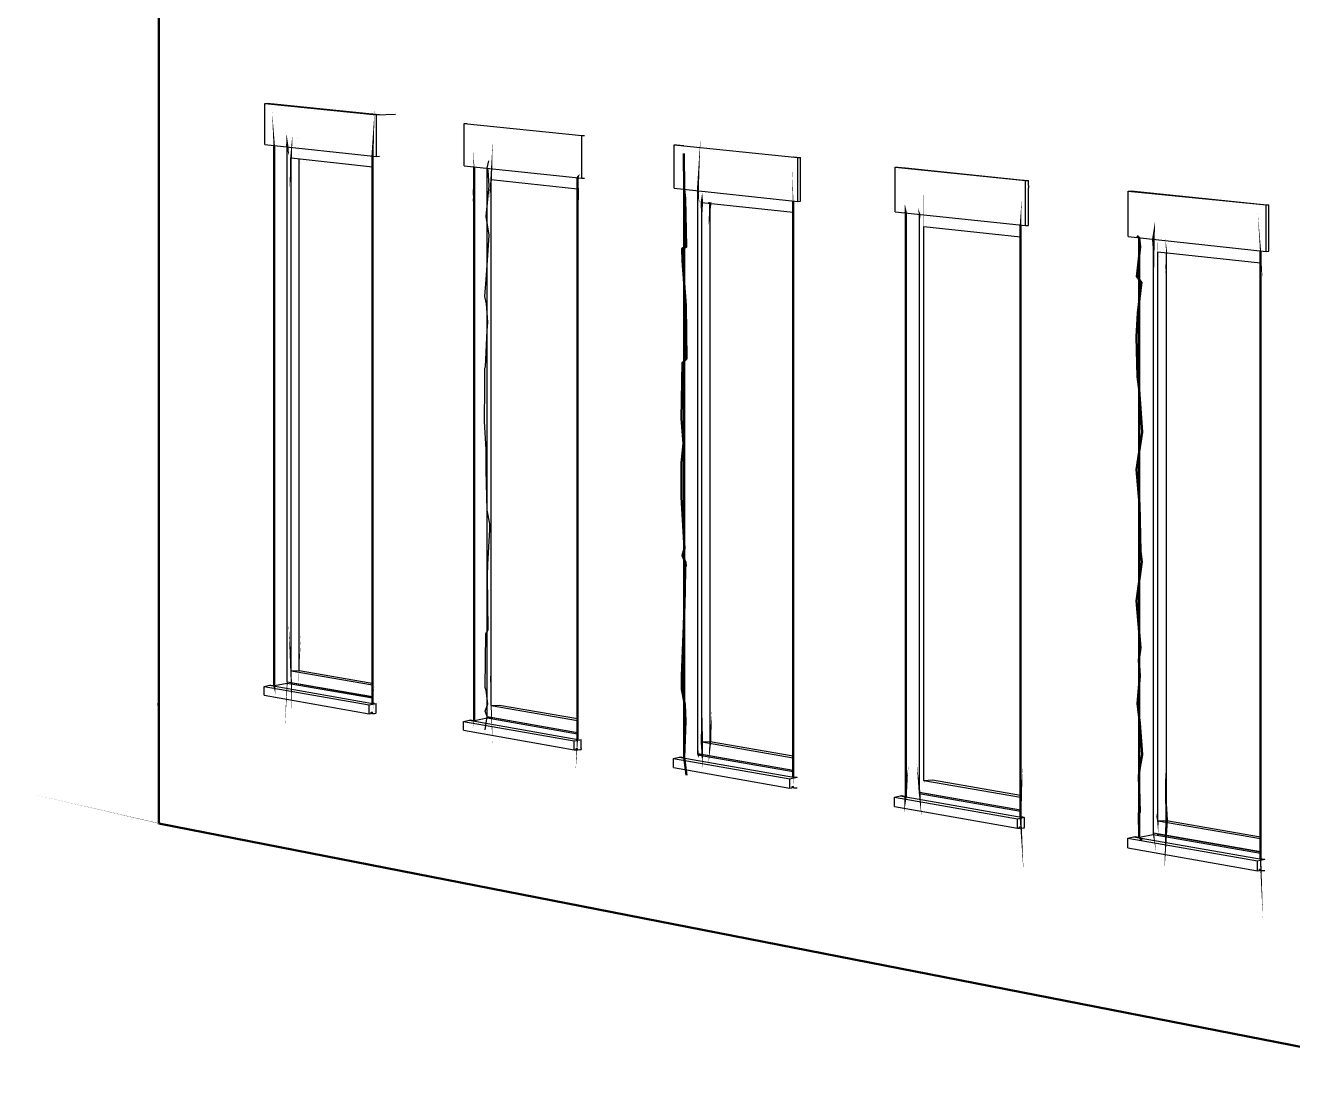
# Model space of a CAD drawing. Header units: inches. Extents: x -877 to 882, y -418 to 410.
# Drawn here: x -877.4 to -748.6, y -277.4 to -168.8 of the extents above; entities that cross this region are included whole.
import ezdxf

# ---------------------------------------------------------------- set-up
doc = ezdxf.new("R2010")
doc.units = ezdxf.units.IN
doc.header["$LTSCALE"] = 0.5
doc.header["$MEASUREMENT"] = 0
doc.layers.get('0').update_dxf_attribs({"lineweight": 18})
doc.layers.add('A-Glaz-Assm', color=71, linetype='Continuous', lineweight=25)
doc.layers.add('A-Wall', color=113, linetype='Continuous', lineweight=35)

# ---------------------------------------------------------------- blocks, each defined once
blk = doc.blocks.new('*U12')
at = {"color": 7, "linetype": 'Continuous', "lineweight": -3}
for p, q in [((-852.8, -176.74), (-852.15, -176.81)), ((-852.14, -176.81), (-842.16, -177.82)), ((-842.16, -177.82), (-842.12, -177.82)), ((-842.12, -177.82), (-842.12, -177.83)), ((-842.11, -177.83), (-841.44, -177.89)), ((-811.21, -180.96), (-810.49, -181.04)), ((-799.38, -182.17), (-799.37, -182.17)), ((-799.37, -182.17), (-798.63, -182.24)), ((-798.63, -182.25), (-798.63, -182.24)), ((-798.63, -182.26), (-798.63, -182.25)), ((-798.63, -182.27), (-798.63, -182.26)), ((-798.63, -182.29), (-798.63, -182.27)), ((-798.63, -186.42), (-798.63, -182.29)), ((-788.75, -183.25), (-787.99, -183.32)), ((-787.99, -183.32), (-776.32, -184.51)), ((-776.32, -184.51), (-775.48, -184.59)), ((-775.48, -184.86), (-775.48, -184.59)), ((-775.48, -184.98), (-775.48, -184.86)), ((-775.48, -185.1), (-775.48, -184.98)), ((-775.48, -185.1), (-775.48, -185.33)), ((-775.48, -188.89), (-775.48, -185.33)), ((-798.63, -186.47), (-798.63, -186.42)), ((-798.63, -186.7), (-798.63, -186.47)), ((-765.06, -185.65), (-751.93, -186.98)), ((-751.93, -186.98), (-751.22, -187.06)), ((-751.22, -187.06), (-751.04, -187.07)), ((-751.04, -191.49), (-751.04, -187.07)), ((-751.04, -187.07), (-751.04, -187.07)), ((-775.74, -189.14), (-775.48, -189.17)), ((-775.48, -189.17), (-775.48, -188.89)), ((-751.04, -191.78), (-751.04, -191.49)), ((-751.04, -191.78), (-751.04, -191.78)), ((-852.09, -235.92), (-850.82, -235.66)), ((-842.38, -235.63), (-842.14, -235.67)), ((-852.47, -235.87), (-852.47, -235.87)), ((-852.47, -235.87), (-852.15, -235.92)), ((-852.13, -235.93), (-852.09, -235.92)), ((-842.14, -237.68), (-842.13, -237.68)), ((-842.13, -237.68), (-842.12, -237.68)), ((-842.12, -237.68), (-842.11, -237.68)), ((-842.12, -237.68), (-842.12, -237.68)), ((-842.11, -237.68), (-841.94, -237.71)), ((-841.78, -238.44), (-841.78, -237.76)), ((-841.78, -238.63), (-841.78, -238.44)), ((-841.78, -238.69), (-841.78, -238.63)), ((-832.19, -239.42), (-831.85, -239.48)), ((-831.85, -239.48), (-831.84, -239.48)), ((-831.84, -239.48), (-831.82, -239.49)), ((-831.82, -239.49), (-831.79, -239.48)), ((-831.79, -239.48), (-830.49, -239.21)), ((-830.49, -239.21), (-830.48, -239.21)), ((-830.48, -239.21), (-829.93, -239.18)), ((-821.31, -241.33), (-821.3, -241.33)), ((-820.94, -242.12), (-820.94, -241.42)), ((-820.94, -242.31), (-820.94, -242.12)), ((-820.94, -242.31), (-820.94, -242.36)), ((-820.94, -242.36), (-820.94, -242.42)), ((-820.94, -242.42), (-820.94, -242.42)), ((-810.85, -243.17), (-810.49, -243.23)), ((-810.49, -243.23), (-810.48, -243.23)), ((-810.49, -243.23), (-810.49, -243.23)), ((-810.48, -243.23), (-810.46, -243.23)), ((-809.11, -242.95), (-809.09, -242.95)), ((-809.09, -242.95), (-808.54, -242.92)), ((-799.37, -245.18), (-799, -245.24)), ((-799.37, -245.18), (-799.37, -245.18)), ((-799, -245.25), (-799, -245.24)), ((-799, -246.3), (-799, -246.3)), ((-799, -246.3), (-799, -246.3)), ((-788.36, -247.11), (-788.14, -247.15)), ((-788.14, -247.15), (-787.96, -247.18)), ((-786.58, -246.89), (-786.56, -246.89)), ((-776.29, -249.23), (-776.27, -249.23)), ((-776.27, -249.23), (-776.09, -249.26)), ((-776.09, -249.26), (-775.98, -249.28)), ((-775.88, -250.06), (-775.88, -249.33)), ((-775.88, -250.26), (-775.88, -250.06)), ((-775.88, -250.31), (-775.88, -250.26)), ((-775.88, -250.31), (-775.88, -250.31)), ((-775.88, -250.35), (-775.88, -250.31)), ((-764.19, -251.34), (-762.82, -251.04)), ((-762.82, -251.04), (-762.81, -251.04)), ((-762.42, -251.02), (-762.23, -251.01)), ((-764.65, -251.27), (-764.22, -251.34)), ((-764.22, -251.34), (-764.19, -251.34)), ((-751.9, -253.51), (-751.88, -253.51)), ((-751.88, -253.51), (-751.6, -253.56)), ((-751.6, -253.56), (-751.46, -253.58)), ((-751.46, -253.59), (-751.46, -253.58)), ((-751.46, -253.59), (-751.46, -253.61)), ((-751.46, -254.7), (-751.46, -254.7))]:
    blk.add_line(p, q, dxfattribs=at)
at = {"layer": 'A-Glaz-Assm', "color": 252, "linetype": 'Continuous', "lineweight": 25}
for p, q in [((-853.08, -176.75), (-852.8, -176.74)), ((-853.08, -180.92), (-853.08, -176.75)), ((-853.08, -176.75), (-841.72, -177.9)), ((-841.72, -177.9), (-839.8, -177.85)), ((-841.72, -182.14), (-841.72, -177.9)), ((-832.81, -178.81), (-832.53, -178.8)), ((-832.81, -183.09), (-832.81, -178.81)), ((-832.81, -178.81), (-820.87, -180.02)), ((-820.87, -180.02), (-820.59, -180.01)), ((-820.87, -184.36), (-820.87, -180.02)), ((-853.08, -180.92), (-841.72, -182.14)), ((-811.5, -180.97), (-811.21, -180.96)), ((-811.5, -185.37), (-811.5, -180.97)), ((-811.5, -180.97), (-798.92, -182.25)), ((-841.72, -182.14), (-841.44, -182.13)), ((-798.92, -182.25), (-798.63, -182.24)), ((-798.92, -186.71), (-798.92, -182.25)), ((-832.81, -183.09), (-820.87, -184.36)), ((-789.04, -187.76), (-789.04, -183.25)), ((-789.04, -183.25), (-788.75, -183.25)), ((-789.04, -183.25), (-775.77, -184.6)), ((-820.87, -184.36), (-820.59, -184.36)), ((-811.5, -185.37), (-798.92, -186.71)), ((-775.77, -184.6), (-775.48, -184.59)), ((-775.77, -189.18), (-775.77, -184.6)), ((-798.92, -186.71), (-798.63, -186.7)), ((-765.35, -185.66), (-765.06, -185.65)), ((-765.35, -190.29), (-765.35, -185.66)), ((-765.35, -185.66), (-751.34, -187.08)), ((-789.04, -187.76), (-775.77, -189.18)), ((-751.34, -187.08), (-751.04, -187.07)), ((-751.34, -191.79), (-751.34, -187.08)), ((-775.77, -189.18), (-775.48, -189.17)), ((-765.35, -190.29), (-751.34, -191.79)), ((-751.34, -191.79), (-751.04, -191.78)), ((-850.82, -235.66), (-842.14, -237.18)), ((-850.27, -235.63), (-842.14, -237.05)), ((-853.16, -236.01), (-852.61, -235.89)), ((-853.16, -236.89), (-853.16, -236.01)), ((-853.16, -236.01), (-842.48, -237.88)), ((-853.16, -236.89), (-842.48, -238.78)), ((-852.61, -235.89), (-852.47, -235.87)), ((-852.61, -235.89), (-841.92, -237.77)), ((-842.48, -237.88), (-841.92, -237.77)), ((-842.48, -238.78), (-842.48, -237.88)), ((-841.92, -237.77), (-841.78, -237.74)), ((-842.48, -238.78), (-842.27, -238.77)), ((-842.27, -238.77), (-842.27, -238.63)), ((-842.27, -238.63), (-842.13, -238.63)), ((-842.27, -238.74), (-842.13, -238.76)), ((-842.13, -238.76), (-842.13, -238.63)), ((-842.13, -238.76), (-841.92, -238.75)), ((-841.92, -238.75), (-841.78, -238.74)), ((-832.89, -239.57), (-832.33, -239.45)), ((-832.33, -239.45), (-832.19, -239.42)), ((-832.33, -239.45), (-821.08, -241.42)), ((-830.49, -239.21), (-821.31, -240.82)), ((-829.93, -239.18), (-821.31, -240.69)), ((-832.89, -240.47), (-832.89, -239.57)), ((-832.89, -239.57), (-821.65, -241.54)), ((-832.89, -240.47), (-821.65, -242.46)), ((-821.65, -241.54), (-821.08, -241.42)), ((-821.65, -242.46), (-821.65, -241.54)), ((-821.08, -241.42), (-820.94, -241.4)), ((-821.65, -242.46), (-821.44, -242.45)), ((-821.44, -242.45), (-821.44, -242.31)), ((-821.44, -242.31), (-821.3, -242.31)), ((-821.44, -242.42), (-821.3, -242.44)), ((-821.3, -242.44), (-821.3, -242.31)), ((-821.3, -242.44), (-821.08, -242.43)), ((-821.08, -242.43), (-820.94, -242.42)), ((-811.56, -243.32), (-810.99, -243.2)), ((-811.56, -244.24), (-811.56, -243.32)), ((-811.56, -243.32), (-799.72, -245.4)), ((-810.99, -243.2), (-810.85, -243.17)), ((-810.99, -243.2), (-799.15, -245.27)), ((-809.11, -242.95), (-799.4, -244.65)), ((-808.54, -242.92), (-799.4, -244.52)), ((-811.56, -244.24), (-799.72, -246.34)), ((-799.72, -245.4), (-799.15, -245.27)), ((-799.72, -246.34), (-799.72, -245.4)), ((-799.15, -245.27), (-799, -245.24)), ((-799.72, -246.34), (-799.51, -246.32)), ((-799.51, -246.19), (-799.36, -246.18)), ((-799.51, -246.32), (-799.51, -246.19)), ((-799.36, -246.32), (-799.36, -246.18)), ((-799.36, -246.32), (-799.15, -246.31)), ((-799.15, -246.31), (-799, -246.3)), ((-789.09, -247.26), (-788.51, -247.14)), ((-788.51, -247.14), (-788.36, -247.11)), ((-788.51, -247.14), (-776.02, -249.33)), ((-786.58, -246.89), (-776.29, -248.68)), ((-786, -246.86), (-776.29, -248.55)), ((-789.09, -248.22), (-789.09, -247.26)), ((-789.09, -247.26), (-776.61, -249.46)), ((-789.09, -248.22), (-776.61, -250.42)), ((-776.61, -249.46), (-776.02, -249.33)), ((-776.61, -250.42), (-776.61, -249.46)), ((-776.02, -249.33), (-775.88, -249.3)), ((-776.61, -250.42), (-776.39, -250.41)), ((-776.39, -250.27), (-776.24, -250.26)), ((-776.39, -250.41), (-776.39, -250.27)), ((-776.39, -250.38), (-776.24, -250.4)), ((-776.24, -250.4), (-776.24, -250.26)), ((-776.24, -250.4), (-776.02, -250.39)), ((-776.02, -250.39), (-775.88, -250.38)), ((-762.82, -251.04), (-751.9, -252.95)), ((-762.23, -251.01), (-751.9, -252.81)), ((-765.39, -251.43), (-764.8, -251.3)), ((-765.39, -252.41), (-765.39, -251.43)), ((-765.39, -251.43), (-752.21, -253.74)), ((-765.39, -252.41), (-752.21, -254.74)), ((-764.8, -251.3), (-764.65, -251.27)), ((-764.8, -251.3), (-751.61, -253.61)), ((-752.21, -253.74), (-751.61, -253.61)), ((-751.61, -253.61), (-751.46, -253.58)), ((-752.21, -254.74), (-752.21, -253.74)), ((-752.21, -254.74), (-751.99, -254.73)), ((-751.99, -254.58), (-751.84, -254.57)), ((-751.99, -254.73), (-751.99, -254.58)), ((-751.99, -254.69), (-751.84, -254.72)), ((-751.84, -254.72), (-751.84, -254.57)), ((-751.84, -254.72), (-751.61, -254.7)), ((-751.61, -254.7), (-751.46, -254.7))]:
    blk.add_line(p, q, dxfattribs=at)
at = {"layer": 'A-Glaz-Assm', "color": 143, "linetype": 'Continuous', "lineweight": 25}
for p, q in [((-850.8, -235.53), (-850.8, -181.17)), ((-850.42, -234.42), (-850.42, -182.3)), ((-850.42, -182.3), (-842.14, -183.2)), ((-830.47, -239.08), (-830.47, -183.34)), ((-830.08, -237.95), (-830.08, -184.5)), ((-830.08, -184.5), (-821.31, -185.45)), ((-809.08, -242.82), (-809.08, -185.62)), ((-808.67, -241.65), (-808.67, -186.82)), ((-808.67, -186.82), (-799.4, -187.82)), ((-786.55, -246.75), (-786.55, -188.03)), ((-786.12, -245.56), (-786.12, -189.26)), ((-786.12, -189.26), (-776.29, -190.32)), ((-762.79, -250.9), (-762.79, -190.57)), ((-762.33, -249.68), (-762.33, -191.83)), ((-762.33, -191.83), (-751.9, -192.96)), ((-850.8, -235.53), (-842.14, -237.04)), ((-850.42, -234.42), (-849.6, -234.38)), ((-850.42, -234.42), (-842.14, -235.86)), ((-830.08, -237.95), (-829.24, -237.91)), ((-830.08, -237.95), (-821.31, -239.46)), ((-830.47, -239.08), (-821.31, -240.68)), ((-808.67, -241.65), (-807.81, -241.61)), ((-808.67, -241.65), (-799.4, -243.26)), ((-809.08, -242.82), (-799.4, -244.51)), ((-786.12, -245.56), (-785.25, -245.51)), ((-786.12, -245.56), (-776.29, -247.26)), ((-786.55, -246.75), (-776.29, -248.54)), ((-762.33, -249.68), (-761.44, -249.63)), ((-762.33, -249.68), (-751.9, -251.48)), ((-762.79, -250.9), (-751.9, -252.8))]:
    blk.add_line(p, q, dxfattribs=at)
at = {"layer": 'A-Glaz-Assm', "color": 141, "linetype": 'Continuous', "lineweight": 25}
for p, q in [((-849.6, -234.38), (-849.6, -182.39)), ((-807.81, -241.61), (-807.81, -186.91)), ((-761.44, -249.63), (-761.44, -191.93)), ((-849.6, -234.38), (-842.38, -235.63)), ((-829.24, -237.91), (-821.31, -239.28)), ((-807.81, -241.61), (-799.4, -243.07)), ((-785.25, -245.51), (-776.29, -247.06)), ((-761.44, -249.63), (-751.9, -251.28))]:
    blk.add_line(p, q, dxfattribs=at)
at = {"layer": 'A-Wall', "color": 15, "linetype": 'Continuous', "lineweight": 50}
for p, q in [((-863.85, -234.85), (-863.85, -151.1)), ((-852.13, -235.93), (-852.13, -181.03)), ((-842.14, -237.68), (-842.14, -182.09)), ((-831.82, -239.49), (-831.82, -183.19)), ((-821.31, -241.33), (-821.31, -184.32)), ((-810.46, -243.23), (-810.46, -185.48)), ((-799.4, -245.17), (-799.4, -186.66)), ((-787.96, -247.18), (-787.96, -187.88)), ((-776.29, -249.23), (-776.29, -189.13)), ((-764.22, -251.34), (-764.22, -190.41)), ((-751.9, -253.51), (-751.9, -191.73)), ((-863.85, -249.93), (-863.85, -234.85)), ((-849.93, -235.69), (-849.93, -235.68)), ((-829.58, -239.25), (-829.58, -239.24)), ((-808.18, -242.98), (-808.18, -242.97)), ((-785.64, -246.92), (-785.64, -246.91)), ((-863.85, -249.93), (-725.43, -277.03)), ((-761.86, -251.07), (-761.86, -251.06))]:
    blk.add_line(p, q, dxfattribs=at)
at = {"layer": 'A-Wall', "color": 51, "linetype": 'Continuous', "lineweight": 50}
for p, q in [((-848.85, -235.88), (-848.85, -235.87)), ((-848.85, -235.88), (-848.85, -235.87)), ((-828.49, -239.44), (-828.49, -239.43)), ((-828.48, -239.44), (-828.48, -239.43)), ((-807.07, -243.18), (-807.07, -243.17)), ((-807.06, -243.18), (-807.06, -243.17)), ((-784.5, -247.12), (-784.5, -247.11)), ((-784.49, -247.12), (-784.49, -247.11)), ((-760.7, -251.28), (-760.7, -251.26)), ((-760.69, -251.28), (-760.69, -251.27))]:
    blk.add_line(p, q, dxfattribs=at)
blk = doc.blocks.new('New Napkin Sketch')
at = {"layer": 'A-Wall', "color": 252, "linetype": 'Continuous', "lineweight": 25}
for p, q in [((-853.08, -176.75), (-852.8, -176.74)), ((-853.08, -180.92), (-853.08, -176.75)), ((-853.08, -176.75), (-841.72, -177.9)), ((-841.72, -177.9), (-839.8, -177.85)), ((-841.72, -182.14), (-841.72, -177.9)), ((-832.81, -178.81), (-832.53, -178.8)), ((-832.81, -183.09), (-832.81, -178.81)), ((-832.81, -178.81), (-820.87, -180.02)), ((-820.87, -180.02), (-820.59, -180.01)), ((-820.87, -184.36), (-820.87, -180.02)), ((-853.08, -180.92), (-841.72, -182.14)), ((-811.5, -180.97), (-811.21, -180.96)), ((-811.5, -185.37), (-811.5, -180.97)), ((-811.5, -180.97), (-798.92, -182.25)), ((-841.72, -182.14), (-841.44, -182.13)), ((-798.92, -182.25), (-798.63, -182.24)), ((-798.92, -186.71), (-798.92, -182.25)), ((-832.81, -183.09), (-820.87, -184.36)), ((-789.04, -187.76), (-789.04, -183.25)), ((-789.04, -183.25), (-788.75, -183.25)), ((-789.04, -183.25), (-775.77, -184.6)), ((-820.87, -184.36), (-820.59, -184.36)), ((-811.5, -185.37), (-798.92, -186.71)), ((-775.77, -184.6), (-775.48, -184.59)), ((-775.77, -189.18), (-775.77, -184.6)), ((-798.92, -186.71), (-798.63, -186.7)), ((-765.35, -185.66), (-765.06, -185.65)), ((-765.35, -190.29), (-765.35, -185.66)), ((-765.35, -185.66), (-751.34, -187.08)), ((-789.04, -187.76), (-775.77, -189.18)), ((-751.34, -187.08), (-751.04, -187.07)), ((-751.34, -191.79), (-751.34, -187.08)), ((-775.77, -189.18), (-775.48, -189.17)), ((-765.35, -190.29), (-751.34, -191.79)), ((-751.34, -191.79), (-751.04, -191.78)), ((-850.82, -235.66), (-842.14, -237.18)), ((-850.27, -235.63), (-842.14, -237.05)), ((-853.16, -236.01), (-852.61, -235.89)), ((-853.16, -236.89), (-853.16, -236.01)), ((-853.16, -236.01), (-842.48, -237.88)), ((-853.16, -236.89), (-842.48, -238.78)), ((-852.61, -235.89), (-852.47, -235.87)), ((-852.61, -235.89), (-841.92, -237.77)), ((-842.48, -237.88), (-841.92, -237.77)), ((-842.48, -238.78), (-842.48, -237.88)), ((-841.92, -237.77), (-841.78, -237.74)), ((-842.48, -238.78), (-842.27, -238.77)), ((-842.27, -238.77), (-842.27, -238.63)), ((-842.27, -238.63), (-842.13, -238.63)), ((-842.27, -238.74), (-842.13, -238.76)), ((-842.13, -238.76), (-842.13, -238.63)), ((-842.13, -238.76), (-841.92, -238.75)), ((-841.92, -238.75), (-841.78, -238.74)), ((-832.89, -239.57), (-832.33, -239.45)), ((-832.33, -239.45), (-832.19, -239.42)), ((-832.33, -239.45), (-821.08, -241.42)), ((-830.49, -239.21), (-821.31, -240.82)), ((-829.93, -239.18), (-821.31, -240.69)), ((-832.89, -240.47), (-832.89, -239.57)), ((-832.89, -239.57), (-821.65, -241.54)), ((-832.89, -240.47), (-821.65, -242.46)), ((-821.65, -241.54), (-821.08, -241.42)), ((-821.65, -242.46), (-821.65, -241.54)), ((-821.08, -241.42), (-820.94, -241.4)), ((-821.65, -242.46), (-821.44, -242.45)), ((-821.44, -242.45), (-821.44, -242.31)), ((-821.44, -242.31), (-821.3, -242.31)), ((-821.44, -242.42), (-821.3, -242.44)), ((-821.3, -242.44), (-821.3, -242.31)), ((-821.3, -242.44), (-821.08, -242.43)), ((-821.08, -242.43), (-820.94, -242.42)), ((-811.56, -243.32), (-810.99, -243.2)), ((-811.56, -244.24), (-811.56, -243.32)), ((-811.56, -243.32), (-799.72, -245.4)), ((-810.99, -243.2), (-810.85, -243.17)), ((-810.99, -243.2), (-799.15, -245.27)), ((-809.11, -242.95), (-799.4, -244.65)), ((-808.54, -242.92), (-799.4, -244.52)), ((-811.56, -244.24), (-799.72, -246.34)), ((-799.72, -245.4), (-799.15, -245.27)), ((-799.72, -246.34), (-799.72, -245.4)), ((-799.15, -245.27), (-799, -245.24)), ((-799.72, -246.34), (-799.51, -246.32)), ((-799.51, -246.19), (-799.36, -246.18)), ((-799.51, -246.32), (-799.51, -246.19)), ((-799.36, -246.32), (-799.36, -246.18)), ((-799.36, -246.32), (-799.15, -246.31)), ((-799.15, -246.31), (-799, -246.3)), ((-789.09, -247.26), (-788.51, -247.14)), ((-788.51, -247.14), (-788.36, -247.11)), ((-788.51, -247.14), (-776.02, -249.33)), ((-786.58, -246.89), (-776.29, -248.68)), ((-786, -246.86), (-776.29, -248.55)), ((-789.09, -248.22), (-789.09, -247.26)), ((-789.09, -247.26), (-776.61, -249.46)), ((-789.09, -248.22), (-776.61, -250.42)), ((-776.61, -249.46), (-776.02, -249.33)), ((-776.61, -250.42), (-776.61, -249.46)), ((-776.02, -249.33), (-775.88, -249.3)), ((-776.61, -250.42), (-776.39, -250.41)), ((-776.39, -250.27), (-776.24, -250.26)), ((-776.39, -250.41), (-776.39, -250.27)), ((-776.39, -250.38), (-776.24, -250.4)), ((-776.24, -250.4), (-776.24, -250.26)), ((-776.24, -250.4), (-776.02, -250.39)), ((-776.02, -250.39), (-775.88, -250.38)), ((-762.82, -251.04), (-751.9, -252.95)), ((-762.23, -251.01), (-751.9, -252.81)), ((-765.39, -251.43), (-764.8, -251.3)), ((-765.39, -252.41), (-765.39, -251.43)), ((-765.39, -251.43), (-752.21, -253.74)), ((-765.39, -252.41), (-752.21, -254.74)), ((-764.8, -251.3), (-764.65, -251.27)), ((-764.8, -251.3), (-751.61, -253.61)), ((-752.21, -253.74), (-751.61, -253.61)), ((-751.61, -253.61), (-751.46, -253.58)), ((-752.21, -254.74), (-752.21, -253.74)), ((-752.21, -254.74), (-751.99, -254.73)), ((-751.99, -254.58), (-751.84, -254.57)), ((-751.99, -254.73), (-751.99, -254.58)), ((-751.99, -254.69), (-751.84, -254.72)), ((-751.84, -254.72), (-751.84, -254.57)), ((-751.84, -254.72), (-751.61, -254.7)), ((-751.61, -254.7), (-751.46, -254.7))]:
    blk.add_line(p, q, dxfattribs=at)
at = {"layer": 'A-Wall', "color": 7, "linetype": 'Continuous', "lineweight": -3}
for p, q in [((-852.8, -176.74), (-852.15, -176.81)), ((-852.14, -176.81), (-842.16, -177.82)), ((-842.16, -177.82), (-842.12, -177.82)), ((-842.12, -177.82), (-842.12, -177.83)), ((-842.11, -177.83), (-841.44, -177.89)), ((-811.21, -180.96), (-810.49, -181.04)), ((-799.38, -182.17), (-799.37, -182.17)), ((-799.37, -182.17), (-798.63, -182.24)), ((-798.63, -182.25), (-798.63, -182.24)), ((-798.63, -182.26), (-798.63, -182.25)), ((-798.63, -182.27), (-798.63, -182.26)), ((-798.63, -182.29), (-798.63, -182.27)), ((-798.63, -186.42), (-798.63, -182.29)), ((-788.75, -183.25), (-787.99, -183.32)), ((-787.99, -183.32), (-776.32, -184.51)), ((-776.32, -184.51), (-775.48, -184.59)), ((-775.48, -184.86), (-775.48, -184.59)), ((-775.48, -184.98), (-775.48, -184.86)), ((-775.48, -185.1), (-775.48, -184.98)), ((-775.48, -185.1), (-775.48, -185.33)), ((-775.48, -188.89), (-775.48, -185.33)), ((-798.63, -186.47), (-798.63, -186.42)), ((-798.63, -186.7), (-798.63, -186.47)), ((-765.06, -185.65), (-751.93, -186.98)), ((-751.93, -186.98), (-751.22, -187.06)), ((-751.22, -187.06), (-751.04, -187.07)), ((-751.04, -191.49), (-751.04, -187.07)), ((-751.04, -187.07), (-751.04, -187.07)), ((-775.74, -189.14), (-775.48, -189.17)), ((-775.48, -189.17), (-775.48, -188.89)), ((-751.04, -191.78), (-751.04, -191.49)), ((-751.04, -191.78), (-751.04, -191.78)), ((-852.09, -235.92), (-850.82, -235.66)), ((-842.38, -235.63), (-842.14, -235.67)), ((-852.47, -235.87), (-852.47, -235.87)), ((-852.47, -235.87), (-852.15, -235.92)), ((-852.13, -235.93), (-852.09, -235.92)), ((-842.14, -237.68), (-842.13, -237.68)), ((-842.13, -237.68), (-842.12, -237.68)), ((-842.12, -237.68), (-842.11, -237.68)), ((-842.12, -237.68), (-842.12, -237.68)), ((-842.11, -237.68), (-841.94, -237.71)), ((-841.78, -238.44), (-841.78, -237.76)), ((-841.78, -238.63), (-841.78, -238.44)), ((-841.78, -238.69), (-841.78, -238.63)), ((-832.19, -239.42), (-831.85, -239.48)), ((-831.85, -239.48), (-831.84, -239.48)), ((-831.84, -239.48), (-831.82, -239.49)), ((-831.82, -239.49), (-831.79, -239.48)), ((-831.79, -239.48), (-830.49, -239.21)), ((-830.49, -239.21), (-830.48, -239.21)), ((-830.48, -239.21), (-829.93, -239.18)), ((-821.31, -241.33), (-821.3, -241.33)), ((-820.94, -242.12), (-820.94, -241.42)), ((-820.94, -242.31), (-820.94, -242.12)), ((-820.94, -242.31), (-820.94, -242.36)), ((-820.94, -242.36), (-820.94, -242.42)), ((-820.94, -242.42), (-820.94, -242.42)), ((-810.85, -243.17), (-810.49, -243.23)), ((-810.49, -243.23), (-810.48, -243.23)), ((-810.49, -243.23), (-810.49, -243.23)), ((-810.48, -243.23), (-810.46, -243.23)), ((-809.11, -242.95), (-809.09, -242.95)), ((-809.09, -242.95), (-808.54, -242.92)), ((-799.37, -245.18), (-799, -245.24)), ((-799.37, -245.18), (-799.37, -245.18)), ((-799, -245.25), (-799, -245.24)), ((-799, -246.3), (-799, -246.3)), ((-799, -246.3), (-799, -246.3)), ((-788.36, -247.11), (-788.14, -247.15)), ((-788.14, -247.15), (-787.96, -247.18)), ((-786.58, -246.89), (-786.56, -246.89)), ((-776.29, -249.23), (-776.27, -249.23)), ((-776.27, -249.23), (-776.09, -249.26)), ((-776.09, -249.26), (-775.98, -249.28)), ((-775.88, -250.06), (-775.88, -249.33)), ((-775.88, -250.26), (-775.88, -250.06)), ((-775.88, -250.31), (-775.88, -250.26)), ((-775.88, -250.31), (-775.88, -250.31)), ((-775.88, -250.35), (-775.88, -250.31)), ((-764.19, -251.34), (-762.82, -251.04)), ((-762.82, -251.04), (-762.81, -251.04)), ((-762.42, -251.02), (-762.23, -251.01)), ((-764.65, -251.27), (-764.22, -251.34)), ((-764.22, -251.34), (-764.19, -251.34)), ((-751.9, -253.51), (-751.88, -253.51)), ((-751.88, -253.51), (-751.6, -253.56)), ((-751.6, -253.56), (-751.46, -253.58)), ((-751.46, -253.59), (-751.46, -253.58)), ((-751.46, -253.59), (-751.46, -253.61)), ((-751.46, -254.7), (-751.46, -254.7))]:
    blk.add_line(p, q, dxfattribs=at)
at = {"layer": 'A-Wall', "color": 143, "linetype": 'Continuous', "lineweight": 25}
for p, q in [((-850.42, -182.3), (-842.14, -183.2)), ((-830.08, -184.5), (-821.31, -185.45)), ((-808.67, -186.82), (-799.4, -187.82)), ((-786.12, -189.26), (-776.29, -190.32)), ((-762.33, -191.83), (-751.9, -192.96)), ((-850.8, -235.53), (-842.14, -237.04)), ((-850.42, -234.42), (-849.6, -234.38)), ((-850.42, -234.42), (-842.14, -235.86)), ((-830.08, -237.95), (-829.24, -237.91)), ((-830.08, -237.95), (-821.31, -239.46)), ((-830.47, -239.08), (-821.31, -240.68)), ((-808.67, -241.65), (-807.81, -241.61)), ((-808.67, -241.65), (-799.4, -243.26)), ((-809.08, -242.82), (-799.4, -244.51)), ((-786.12, -245.56), (-785.25, -245.51)), ((-786.12, -245.56), (-776.29, -247.26)), ((-786.55, -246.75), (-776.29, -248.54)), ((-762.33, -249.68), (-761.44, -249.63)), ((-762.33, -249.68), (-751.9, -251.48)), ((-762.79, -250.9), (-751.9, -252.8))]:
    blk.add_line(p, q, dxfattribs=at)
at = {"layer": 'A-Wall', "color": 15, "linetype": 'Continuous', "lineweight": 50}
for p, q in [((-863.85, -249.93), (-863.85, -234.85)), ((-849.93, -235.69), (-849.93, -235.68)), ((-829.58, -239.25), (-829.58, -239.24)), ((-808.18, -242.98), (-808.18, -242.97)), ((-785.64, -246.92), (-785.64, -246.91)), ((-761.86, -251.07), (-761.86, -251.06))]:
    blk.add_line(p, q, dxfattribs=at)
at = {"layer": 'A-Wall', "color": 141, "linetype": 'Continuous', "lineweight": 25}
for p, q in [((-849.6, -234.38), (-842.38, -235.63)), ((-829.24, -237.91), (-821.31, -239.28)), ((-807.81, -241.61), (-799.4, -243.07)), ((-785.25, -245.51), (-776.29, -247.06)), ((-761.44, -249.63), (-751.9, -251.28))]:
    blk.add_line(p, q, dxfattribs=at)
at = {"layer": 'A-Wall', "color": 51, "linetype": 'Continuous', "lineweight": 50}
for p, q in [((-848.85, -235.88), (-848.85, -235.87)), ((-848.85, -235.88), (-848.85, -235.87)), ((-828.49, -239.44), (-828.49, -239.43)), ((-828.48, -239.44), (-828.48, -239.43)), ((-807.07, -243.18), (-807.07, -243.17)), ((-807.06, -243.18), (-807.06, -243.17)), ((-784.5, -247.12), (-784.5, -247.11)), ((-784.49, -247.12), (-784.49, -247.11)), ((-760.7, -251.28), (-760.7, -251.26)), ((-760.69, -251.28), (-760.69, -251.27))]:
    blk.add_line(p, q, dxfattribs=at)
at = {"layer": 'A-Wall', "color": 15, "linetype": 'Continuous', "lineweight": 50, "extrusion": (0, 0, -1)}
for points in [[(864, -238.18, 0, 0.114, 0), (863.85, -234.85, 0.114, 0, 0), (863.9, -230.86, 0, 0, 0), (863.47, -229.23, 0, 0, 0), (864.24, -225.09, 0, 0, 0), (863.71, -224.25, 0, 0, 0), (863.8, -220.77, 0, 0, 0), (863.5, -219.29, 0, 0, 0), (863.74, -211.3, 0, 0, 0), (863.57, -210.52, 0, 0, 0), (863.64, -208.09, 0, 0, 0), (864.09, -200.99, 0, 0, 0), (863.85, -194.19, 0, 0, 0), (863.98, -188.07, 0, 0, 0), (864.16, -187.49, 0, 0, 0), (864.21, -186.93, 0, 0, 0), (863.98, -181.22, 0, 0, 0), (864.02, -174.83, 0, 0, 0), (863.78, -170.38, 0, 0, 0), (863.78, -168.75, 0, 0, 0), (863.7, -160.51, 0, 0, 0)], [(851.99, -236.82, 0, 0.194, 0), (852.13, -235.93, 0.194, 0, 0), (852.09, -230.5, 0, 0, 0), (851.9, -226.91, 0, 0, 0), (852.25, -222.73, 0, 0, 0), (852.21, -218.67, 0, 0, 0), (852.34, -215.66, 0, 0, 0), (852.2, -213.4, 0, 0, 0), (852.05, -208.62, 0, 0, 0), (852.13, -208.23, 0, 0, 0), (852.39, -203.94, 0, 0, 0), (851.97, -201.21, 0, 0, 0), (852.1, -195.92, 0, 0, 0), (852.12, -190.59, 0, 0, 0), (852.24, -189.95, 0, 0, 0), (852.06, -184.68, 0, 0, 0), (852.23, -183.25, 0, 0, 0), (852.13, -181.91, 0, 0.151, 0), (852.13, -181.03, 0.151, 0, 0), (852.34, -177.61, 0, 0, 0)], [(841.88, -238.83, 0, 0.0229, 0), (842.14, -237.68, 0.0229, 0, 0), (841.89, -235.32, 0, 0, 0), (842.32, -229.83, 0, 0, 0), (841.87, -227.06, 0, 0, 0), (842.08, -226.74, 0, 0, 0), (842.26, -222.52, 0, 0, 0), (842.06, -219.14, 0, 0, 0), (841.97, -218.23, 0, 0, 0), (842.28, -216.33, 0, 0, 0), (842.14, -212.19, 0, 0, 0), (842.25, -210.69, 0, 0, 0), (841.91, -209.76, 0, 0, 0), (842.3, -204.34, 0, 0, 0), (842.28, -203.45, 0, 0, 0), (842.19, -199.01, 0, 0, 0), (842.04, -195.49, 0, 0, 0), (841.98, -195.15, 0, 0, 0), (842.23, -191.14, 0, 0, 0), (841.97, -186.88, 0, 0, 0), (842.14, -183.72, 0, 0.218, 0), (842.14, -182.09, 0.218, 0, 0), (841.93, -177.48, 0, 0, 0)], [(831.95, -240.22, 0, 0.0619, 0), (831.82, -239.49, 0.0619, 0, 0), (831.88, -235.82, 0, 0, 0), (831.94, -232.74, 0, 0, 0), (831.81, -229.64, 0, 0, 0), (831.55, -226.07, 0, 0, 0), (831.74, -221.35, 0, 0, 0), (831.95, -217.32, 0, 0, 0), (831.54, -214.54, 0, 0, 0), (831.93, -209.41, 0, 0, 0), (831.72, -204.64, 0, 0, 0), (831.69, -202.21, 0, 0, 0), (831.71, -199.65, 0, 0, 0), (831.56, -196.67, 0, 0, 0), (831.58, -196.61, 0, 0, 0), (831.99, -196.33, 0, 0, 0), (832.04, -193.55, 0, 0, 0), (831.91, -188.11, 0, 0, 0), (832, -187.09, 0, 0.0844, 0), (831.82, -183.19, 0.0844, 0, 0), (831.94, -181.44, 0, 0, 0)], [(821.49, -244.48, 0, 0.13, 0), (821.31, -241.33, 0.13, 0, 0), (821.3, -240.84, 0, 0, 0), (821.53, -240.26, 0, 0, 0), (821.03, -234.99, 0, 0, 0), (821.1, -231.4, 0, 0, 0), (821.25, -230.68, 0, 0, 0), (821.16, -229.52, 0, 0, 0), (821.52, -227.59, 0, 0, 0), (821.32, -222.01, 0, 0, 0), (821.18, -216.83, 0, 0, 0), (821.24, -214.55, 0, 0, 0), (821.06, -209.41, 0, 0, 0), (821.58, -205.49, 0, 0, 0), (821.28, -201.17, 0, 0, 0), (821.15, -196.04, 0, 0, 0), (821.18, -195.62, 0, 0, 0), (821.37, -193.68, 0, 0, 0), (821.05, -190.26, 0, 0, 0), (821.15, -186.75, 0, 0.244, 0), (821.31, -184.32, 0.244, 0, 0), (821.08, -183.92, 0, 0, 0)], [(799.41, -248.85, 0, 0.0249, 0), (799.4, -245.17, 0.0249, 0, 0), (799.42, -242.99, 0, 0, 0), (799.18, -240.32, 0, 0, 0), (799.62, -238.39, 0, 0, 0), (799.16, -233.84, 0, 0, 0), (799.65, -229.66, 0, 0, 0), (799.51, -228.55, 0, 0, 0), (799.52, -223.88, 0, 0, 0), (799.65, -220.5, 0, 0, 0), (799.63, -219, 0, 0, 0), (799.12, -217.3, 0, 0, 0), (799.42, -211.66, 0, 0, 0), (799.16, -207.79, 0, 0, 0), (799.48, -202.82, 0, 0, 0), (799.45, -197.75, 0, 0, 0), (799.55, -197.39, 0, 0, 0), (799.16, -193.11, 0, 0, 0), (799.28, -191.67, 0, 0, 0), (799.27, -189.2, 0, 0, 0), (799.52, -188.03, 0, 0.0726, 0), (799.4, -186.66, 0.0726, 0, 0), (799.52, -183.13, 0, 0, 0)], [(775.99, -254.78, 0, 0.193, 0), (776.29, -249.23, 0.193, 0, 0), (776.07, -244.08, 0, 0, 0), (776.31, -238.45, 0, 0, 0), (776.36, -235.36, 0, 0, 0), (776.04, -232, 0, 0, 0), (776.19, -227.89, 0, 0, 0), (776.28, -223.85, 0, 0, 0), (776.15, -223.45, 0, 0, 0), (776.21, -221, 0, 0, 0), (776.01, -215.2, 0, 0, 0), (776.24, -210.3, 0, 0, 0), (776.57, -206.45, 0, 0, 0), (776.04, -204.78, 0, 0, 0), (776.24, -203.55, 0, 0, 0), (776.35, -198.01, 0, 0, 0), (776.01, -194.23, 0, 0, 0), (776.26, -189.23, 0, 0.161, 0), (776.29, -189.13, 0.161, 0, 0), (776.18, -186.59, 0, 0, 0)], [(788.13, -248.84, 0, 0.231, 0), (787.96, -247.18, 0.231, 0, 0), (787.69, -244.12, 0, 0, 0), (787.79, -241.44, 0, 0, 0), (787.91, -237.38, 0, 0, 0), (787.97, -231.48, 0, 0, 0), (788.12, -225.71, 0, 0, 0), (787.85, -221.88, 0, 0, 0), (787.92, -217.84, 0, 0, 0), (787.73, -216.36, 0, 0, 0), (788.11, -213.17, 0, 0, 0), (788.03, -209.87, 0, 0, 0), (787.92, -209.03, 0, 0, 0), (787.98, -206.19, 0, 0, 0), (787.97, -203.22, 0, 0, 0), (788.18, -201.99, 0, 0, 0), (787.74, -200.04, 0, 0, 0), (788.21, -199.46, 0, 0, 0), (787.96, -198.03, 0, 0, 0), (788.08, -193.78, 0, 0, 0), (787.84, -190.66, 0, 0.247, 0), (787.96, -187.88, 0.247, 0, 0), (788.04, -186.98, 0, 0, 0)], [(751.66, -259.63, 0, 0.159, 0), (751.9, -253.51, 0.159, 0, 0), (751.95, -249.89, 0, 0, 0), (751.87, -249.27, 0, 0, 0), (752.1, -243.76, 0, 0, 0), (751.69, -239.97, 0, 0, 0), (752.11, -238.6, 0, 0, 0), (751.69, -236.65, 0, 0, 0), (751.73, -233.42, 0, 0, 0), (751.67, -228.3, 0, 0, 0), (751.98, -224.79, 0, 0, 0), (751.89, -220.59, 0, 0, 0), (751.94, -215.88, 0, 0, 0), (751.86, -212.03, 0, 0, 0), (752.06, -209.62, 0, 0, 0), (751.74, -207.76, 0, 0, 0), (751.68, -203.73, 0, 0, 0), (752.15, -199.38, 0, 0, 0), (751.81, -197.96, 0, 0, 0), (751.7, -194.66, 0, 0.116, 0), (751.9, -191.73, 0.116, 0, 0), (752.18, -187.9, 0, 0, 0)], [(877.42, -246.79, 0, 0.0311, 0), (863.85, -249.93, 0.0311, 0, 0), (862.12, -250.37, 0, 0, 0), (856.81, -251.8, 0, 0, 0), (847.93, -253.37, 0, 0, 0), (843.6, -254.17, 0, 0, 0), (835.02, -255.82, 0, 0, 0), (832.93, -255.43, 0, 0, 0), (824.8, -257.32, 0, 0, 0), (822.18, -257.69, 0, 0, 0), (810.32, -259.71, 0, 0, 0), (806.79, -260.92, 0, 0, 0), (796.04, -262.84, 0, 0, 0), (788.17, -265.16, 0, 0, 0), (784.19, -264.82, 0, 0, 0), (779.94, -265.77, 0, 0, 0), (779.88, -265.98, 0, 0, 0), (772.36, -267.18, 0, 0, 0), (768.19, -268.56, 0, 0, 0), (755.1, -271.15, 0, 0, 0), (749.57, -271.95, 0, 0, 0), (736.84, -274.67, 0, 0.102, 0), (725.43, -277.03, 0.102, 0, 0), (723.64, -277.4, 0, 0, 0)]]:
    blk.add_lwpolyline(points, format="xyseb", dxfattribs=at)
at = {"layer": 'A-Wall', "color": 141, "linetype": 'Continuous', "lineweight": 25, "extrusion": (0, 0, -1)}
for points in [[(849.64, -235.87, 0, 0.0409, 0), (849.6, -234.38, 0.0409, 0, 0), (849.39, -230.37, 0, 0, 0), (849.35, -227.6, 0, 0, 0), (849.7, -224.32, 0, 0, 0), (849.48, -219.58, 0, 0, 0), (849.48, -219.39, 0, 0, 0), (849.49, -217.77, 0, 0, 0), (849.77, -214.75, 0, 0, 0), (849.81, -210.46, 0, 0, 0), (849.67, -209.9, 0, 0, 0), (849.51, -205.91, 0, 0, 0), (849.37, -200.85, 0, 0, 0), (849.83, -199.33, 0, 0, 0), (849.56, -194.34, 0, 0, 0), (849.69, -190.1, 0, 0, 0), (849.77, -188.94, 0, 0, 0), (849.4, -184.51, 0, 0, 0), (849.35, -183.38, 0, 0.00186, 0), (849.6, -182.39, 0.00186, 0, 0), (849.83, -178.57, 0, 0, 0)], [(808, -243.97, 0, 0.186, 0), (807.81, -241.61, 0.186, 0, 0), (807.65, -238.54, 0, 0, 0), (807.8, -236.34, 0, 0, 0), (807.89, -232.94, 0, 0, 0), (807.84, -227.51, 0, 0, 0), (807.55, -227.49, 0, 0, 0), (808.05, -227.37, 0, 0, 0), (807.82, -222.65, 0, 0, 0), (807.7, -219.86, 0, 0, 0), (808.02, -218.51, 0, 0, 0), (808, -213.82, 0, 0, 0), (808.03, -213.73, 0, 0, 0), (807.63, -212.5, 0, 0, 0), (807.77, -209.69, 0, 0, 0), (807.77, -204.85, 0, 0, 0), (807.59, -204.58, 0, 0, 0), (807.78, -199.86, 0, 0, 0), (808.03, -195.88, 0, 0, 0), (807.56, -192.77, 0, 0, 0), (807.99, -189.27, 0, 0.231, 0), (807.81, -186.91, 0.231, 0, 0), (808.06, -186.76, 0, 0, 0)], [(761.65, -254.61, 0, 0.281, 0), (761.44, -249.63, 0.281, 0, 0), (761.61, -244.49, 0, 0, 0), (761.17, -242.09, 0, 0, 0), (761.7, -237.35, 0, 0, 0), (761.43, -235.56, 0, 0, 0), (761.63, -234.29, 0, 0, 0), (761.52, -232.83, 0, 0, 0), (761.18, -228.23, 0, 0, 0), (761.46, -225.17, 0, 0, 0), (761.16, -224.27, 0, 0, 0), (761.2, -219.55, 0, 0, 0), (761.68, -217.62, 0, 0, 0), (761.45, -216.35, 0, 0, 0), (761.35, -213.75, 0, 0, 0), (761.42, -211.11, 0, 0, 0), (761.25, -207.29, 0, 0, 0), (761.39, -203.74, 0, 0, 0), (761.38, -203.56, 0, 0, 0), (761.51, -201.7, 0, 0, 0), (761.16, -198.71, 0, 0, 0), (761.6, -194.04, 0, 0.121, 0), (761.44, -191.93, 0.121, 0, 0), (761.57, -190.46, 0, 0, 0)]]:
    blk.add_lwpolyline(points, format="xyseb", dxfattribs=at)
at = {"layer": 'A-Wall', "color": 143, "linetype": 'Continuous', "lineweight": 25, "extrusion": (0, 0, -1)}
for points in [[(851.05, -240.35, 0, 0.0909, 0), (850.8, -235.53, 0.0909, 0, 0), (850.82, -232.71, 0, 0, 0), (851.06, -228.65, 0, 0, 0), (850.86, -227.43, 0, 0, 0), (850.91, -223.94, 0, 0, 0), (850.8, -221.87, 0, 0, 0), (851.06, -216.85, 0, 0, 0), (850.81, -215.52, 0, 0, 0), (850.64, -211.24, 0, 0, 0), (850.64, -210.01, 0, 0, 0), (850.98, -204.75, 0, 0, 0), (850.54, -202.04, 0, 0, 0), (850.94, -199.33, 0, 0, 0), (850.71, -194.48, 0, 0, 0), (850.89, -193.79, 0, 0, 0), (850.91, -193.63, 0, 0, 0), (850.99, -190.45, 0, 0, 0), (850.67, -190.24, 0, 0, 0), (850.79, -188.16, 0, 0, 0), (850.88, -183.83, 0, 0, 0), (851.05, -182.58, 0, 0, 0), (850.61, -182.08, 0, 0.25, 0), (850.8, -181.17, 0.25, 0, 0), (850.87, -179.81, 0, 0, 0)], [(850.31, -238.87, 0, 0.155, 0), (850.42, -234.42, 0.155, 0, 0), (850.66, -229.65, 0, 0, 0), (850.37, -227.43, 0, 0, 0), (850.39, -225.65, 0, 0, 0), (850.59, -223.17, 0, 0, 0), (850.46, -220.1, 0, 0, 0), (850.26, -218.57, 0, 0, 0), (850.67, -215.1, 0, 0, 0), (850.27, -212.12, 0, 0, 0), (850.22, -209.45, 0, 0, 0), (850.52, -205.33, 0, 0, 0), (850.44, -202.2, 0, 0, 0), (850.51, -197.76, 0, 0, 0), (850.58, -197.71, 0, 0, 0), (850.53, -197.48, 0, 0, 0), (850.23, -196.09, 0, 0, 0), (850.5, -191.81, 0, 0, 0), (850.35, -187.97, 0, 0, 0), (850.56, -185.49, 0, 0.175, 0), (850.42, -182.3, 0.175, 0, 0), (850.27, -179.82, 0, 0, 0)], [(808.96, -243.27, 0, 0.195, 0), (809.08, -242.82, 0.195, 0, 0), (809.14, -241.29, 0, 0, 0), (809.07, -235.81, 0, 0, 0), (809.27, -232.6, 0, 0, 0), (808.89, -228.67, 0, 0, 0), (809.31, -222.97, 0, 0, 0), (808.98, -217.64, 0, 0, 0), (809.11, -217.45, 0, 0, 0), (809.36, -213.52, 0, 0, 0), (808.89, -212.54, 0, 0, 0), (809.01, -209.29, 0, 0, 0), (808.85, -204.07, 0, 0, 0), (809.07, -200.13, 0, 0, 0), (808.99, -195.22, 0, 0, 0), (809.07, -190.19, 0, 0, 0), (809.33, -190.11, 0, 0, 0), (808.93, -186.88, 0, 0.2, 0), (809.08, -185.62, 0.2, 0, 0), (808.81, -180.13, 0, 0, 0)], [(829.94, -241.82, 0, 0.116, 0), (830.08, -237.95, 0.116, 0, 0), (830.2, -234.6, 0, 0, 0), (830, -229.3, 0, 0, 0), (829.83, -225.54, 0, 0, 0), (829.92, -224.03, 0, 0, 0), (829.85, -220.23, 0, 0, 0), (830.09, -215.96, 0, 0, 0), (830, -215.64, 0, 0, 0), (830.22, -215.29, 0, 0, 0), (829.85, -210.96, 0, 0, 0), (830.1, -210.06, 0, 0, 0), (830.03, -205.37, 0, 0, 0), (829.9, -200.18, 0, 0, 0), (830.29, -198.3, 0, 0, 0), (830.12, -197.57, 0, 0, 0), (829.9, -192.63, 0, 0, 0), (829.97, -191.44, 0, 0, 0), (830.26, -186.35, 0, 0.175, 0), (830.08, -184.5, 0.175, 0, 0), (829.93, -180.66, 0, 0, 0)], [(786.03, -245.81, 0, 0.0986, 0), (786.12, -245.56, 0.0986, 0, 0), (786.06, -242.66, 0, 0, 0), (786.38, -240.85, 0, 0, 0), (786.37, -236.09, 0, 0, 0), (785.84, -233.68, 0, 0, 0), (786.32, -230.79, 0, 0, 0), (786.02, -225.99, 0, 0, 0), (785.93, -223.21, 0, 0, 0), (786.17, -222.19, 0, 0, 0), (786.34, -217.55, 0, 0, 0), (786.36, -214.99, 0, 0, 0), (786.05, -214.83, 0, 0, 0), (786.07, -213.79, 0, 0, 0), (786.16, -210.37, 0, 0, 0), (786.32, -204.97, 0, 0, 0), (786.05, -200.8, 0, 0, 0), (786.25, -200.55, 0, 0, 0), (786.21, -195.7, 0, 0, 0), (785.97, -190.84, 0, 0, 0), (785.84, -189.27, 0, 0.0244, 0), (786.12, -189.26, 0.0244, 0, 0), (786.11, -185.38, 0, 0, 0)], [(808.59, -244.43, 0, 0.25, 0), (808.67, -241.65, 0.25, 0, 0), (808.67, -236.62, 0, 0, 0), (808.4, -232.92, 0, 0, 0), (808.61, -232.64, 0, 0, 0), (808.87, -228.58, 0, 0, 0), (808.53, -225, 0, 0, 0), (808.44, -220.79, 0, 0, 0), (808.76, -217.34, 0, 0, 0), (808.77, -213.86, 0, 0, 0), (808.59, -210.53, 0, 0, 0), (808.76, -205.95, 0, 0, 0), (808.43, -203.04, 0, 0, 0), (808.46, -202.96, 0, 0, 0), (808.58, -199.75, 0, 0, 0), (808.92, -196.55, 0, 0, 0), (808.63, -195.79, 0, 0, 0), (808.7, -193.66, 0, 0, 0), (808.7, -189.17, 0, 0.259, 0), (808.67, -186.82, 0.259, 0, 0), (808.63, -185.83, 0, 0, 0)], [(786.35, -249.37, 0, 0.179, 0), (786.55, -246.75, 0.179, 0, 0), (786.83, -243.89, 0, 0, 0), (786.65, -238.27, 0, 0, 0), (786.29, -237.68, 0, 0, 0), (786.76, -237.28, 0, 0, 0), (786.28, -236.86, 0, 0, 0), (786.48, -232.78, 0, 0, 0), (786.74, -227.52, 0, 0, 0), (786.61, -224.5, 0, 0, 0), (786.76, -220.56, 0, 0, 0), (786.33, -217.53, 0, 0, 0), (786.52, -215.48, 0, 0, 0), (786.46, -212.37, 0, 0, 0), (786.42, -208.51, 0, 0, 0), (786.28, -204.27, 0, 0, 0), (786.71, -198.66, 0, 0, 0), (786.45, -194.8, 0, 0, 0), (786.56, -189.85, 0, 0.164, 0), (786.55, -188.03, 0.164, 0, 0), (786.7, -187.38, 0, 0, 0)], [(762.5, -252.88, 0, 0.156, 0), (762.79, -250.9, 0.156, 0, 0), (762.79, -250.13, 0, 0, 0), (763.06, -249.91, 0, 0, 0), (762.93, -246.15, 0, 0, 0), (762.97, -244.47, 0, 0, 0), (762.59, -239.22, 0, 0, 0), (762.9, -233.59, 0, 0, 0), (762.51, -229.18, 0, 0, 0), (762.86, -228.05, 0, 0, 0), (762.84, -222.82, 0, 0, 0), (762.65, -221.83, 0, 0, 0), (762.86, -217.24, 0, 0, 0), (762.75, -215.46, 0, 0, 0), (762.84, -214.21, 0, 0, 0), (762.78, -213.9, 0, 0, 0), (762.85, -212.62, 0, 0, 0), (762.6, -211.3, 0, 0, 0), (762.48, -207.24, 0, 0, 0), (763.04, -205.07, 0, 0, 0), (762.91, -200.36, 0, 0, 0), (763.01, -196.68, 0, 0, 0), (762.71, -193.51, 0, 0.275, 0), (762.79, -190.57, 0.275, 0, 0), (762.62, -188.72, 0, 0, 0)], [(762.3, -250.86, 0, 0.159, 0), (762.33, -249.68, 0.159, 0, 0), (762.54, -248.86, 0, 0, 0), (762.24, -245.36, 0, 0, 0), (762.18, -241.54, 0, 0, 0), (762.38, -236.02, 0, 0, 0), (762.19, -233.58, 0, 0, 0), (762.1, -230.16, 0, 0, 0), (762.31, -227.99, 0, 0, 0), (762.46, -222.81, 0, 0, 0), (762.35, -219.5, 0, 0, 0), (762.56, -218.87, 0, 0, 0), (762.2, -214.12, 0, 0, 0), (762.39, -212.02, 0, 0, 0), (762.19, -210.64, 0, 0, 0), (762.52, -205.08, 0, 0, 0), (762.33, -205.08, 0, 0, 0), (762.22, -202.55, 0, 0, 0), (762.35, -202.03, 0, 0, 0), (762.21, -199.68, 0, 0, 0), (762.31, -198.07, 0, 0, 0), (762.54, -193.6, 0, 0, 0), (762.04, -192.63, 0, 0.00937, 0), (762.33, -191.83, 0.00937, 0, 0), (762.36, -188.73, 0, 0, 0)]]:
    blk.add_lwpolyline(points, format="xyseb", dxfattribs=at)
blk.add_lwpolyline([(830.7, -240.43), (830.47, -239.08), (830.68, -238.53), (830.43, -237.77), (830.59, -236.41), (830.69, -236.12), (830.62, -230.65), (830.38, -230.24), (830.45, -224.81), (830.41, -223.58), (830.2, -220.09), (830.2, -219.48), (830.48, -218.09), (830.59, -214.04), (830.59, -211.92), (830.75, -209.09), (830.71, -205.56), (830.71, -203.67), (830.65, -203.54), (830.47, -199.83), (830.43, -199), (830.56, -197.11), (830.74, -196.38), (830.56, -194.22), (830.29, -190.14), (830.58, -188.25), (830.28, -185.12), (830.39, -183.59), (830.47, -183.34), (830.33, -182.6)], dxfattribs=at)
at = {"layer": 'A-Wall', "color": 15, "linetype": 'Continuous', "lineweight": 50, "extrusion": (0, 0, -1)}
for points in [[(810.22, -245.03), (810.46, -243.23), (810.32, -239.53), (810.41, -237.83), (810.71, -236.3), (810.72, -234.93), (810.49, -229.82), (810.41, -226.39), (810.37, -223.88), (810.3, -223.74), (810.32, -223.42), (810.65, -222.69), (810.45, -221.99), (810.74, -216.76), (810.74, -213.3), (810.54, -211.31), (810.75, -208.79), (810.65, -203.11), (810.23, -202.7), (810.31, -197.31), (810.63, -192.76), (810.67, -191.5), (810.25, -191.34), (810.36, -186.42), (810.46, -185.48), (810.49, -181.83)], [(763.96, -251.64), (764.22, -251.34), (764.25, -248.82), (764.15, -248.8), (764.26, -245.09), (764.16, -244.2), (763.93, -242.93), (764.18, -239.75), (764.39, -237.74), (764.15, -234.97), (764.28, -233.31), (764.09, -232.04), (764.49, -227.31), (763.96, -223.36), (764.08, -222.28), (764.19, -217.49), (764.51, -213.97), (763.93, -210.17), (764.24, -205.82), (764.41, -204.56), (764.5, -200.44), (764.41, -198.69), (764.36, -198.04), (764.01, -194.93), (764.46, -194.38), (764.12, -191.33), (764.22, -190.41), (764.42, -190.21)]]:
    blk.add_lwpolyline(points, dxfattribs=at)

msp = doc.modelspace()

# ---------------------------------------------------------------- block references
msp.add_blockref('New Napkin Sketch', (0, 0))
at = {"color": 7, "linetype": 'Continuous', "lineweight": -3}
msp.add_blockref('*U12', (0, 0), dxfattribs=at)

doc.saveas('drawing.dxf')
